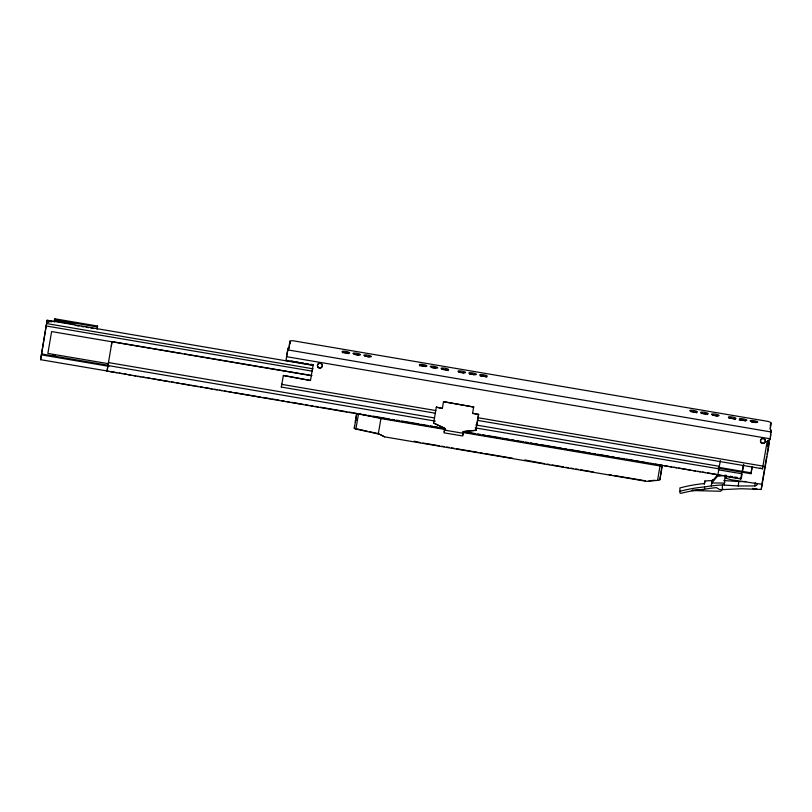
<?xml version="1.0" encoding="UTF-8"?>
<svg xmlns="http://www.w3.org/2000/svg" width="812" height="812" viewBox="0 0 812 812"><rect width="100%" height="100%" fill="white"/><g stroke="black" fill="none" stroke-linecap="round" stroke-linejoin="round"><path stroke-width="1.22" d="M719.747 474.614L717.575 474.858L712.489 480.887L712.611 479.77L711.941 480.562A142.049 139.4 6.3 0 0 704.846 481.029L704.613 483.302L703.324 483.658A142.049 139.4 6.3 0 0 679.888 487.971L680.03 493.199L681.42 493.239A139.755 137.147 6.3 0 1 704.562 489.21L704.613 486.936A170.703 153.813 -64.8 0 1 711.342 485.931A171.017 154.097 -64.8 0 1 722.406 484.947L738.281 485.982L754.845 485.931A2.446 2.406 6.3 0 0 757.241 483.942M726.09 475.162L725.745 478.288L732.16 479.953L762.204 484.328L762.295 483.465L761.27 489.443L741.265 488.743L722.304 489.616L722.406 484.947M108.047 371.135L40.6 359.686L47.126 320.212L313.452 365.471M281.409 386.502L281.338 387.131L283.358 375.469L310.478 380.503L283.358 375.469M444.215 431.7L444.814 428.36L434.735 423.58M462.931 434.877L463.53 431.537L475.842 430.441L478.603 414.343L472.564 413.318L478.572 414.567M725.086 475.111L724.466 483.181A142.049 139.4 6.3 0 0 711.657 483.069M477.527 420.383L762.427 468.757L762.945 465.855M40.62 359.645L47.126 320.243M54.191 322.07L54.678 318.761L97.541 326.038L97.44 326.972L74.501 323.085L74.328 324.272L54.414 320.892L54.678 318.761M97.176 328.17L97.075 329.104L97.541 326.038M445.514 428.949L107.032 371.043L108.483 362.588L434.522 417.947M108.118 364.7L112.015 341.598L181.969 353.474M112.015 341.598L111.305 346.186M310.478 380.503L313.127 365.106L285.966 360.487L288.473 360.487M770.446 436.683L771.014 430.116A6.12 1.177 9.8 0 1 770.273 429.386L770.984 422.94A6.12 1.177 9.8 0 0 768.081 421.418L293.03 340.756A6.12 1.177 9.8 0 0 289.894 341.263L289.184 347.709A6.12 1.177 9.8 0 1 288.311 348.155L287.032 354.052M286.951 354.59L287.905 348.216M288.869 348.967L289.894 341.263M354.519 426.32L354.296 428.371L356.742 414.15M355.24 422.169L356.488 414.293M661.922 466.149L659.872 479.77L662.257 465.905L660.034 465.966L657.558 480.389L646.636 481.364L384.614 436.866L378.199 433.578L369.643 431.71M384.614 436.866L379.539 434.207M414.313 441.19L420.494 442.611M444.814 428.36L433.618 423.042M442.357 408.426L436.348 407.177L442.357 408.426L443.504 401.686L473.66 407.035L443.504 401.686M475.842 430.441L478.603 414.343M524.725 459.937L544.659 463.693M711.342 485.931L711.941 480.562M711.657 483.14L717.422 476.319L717.575 474.858M463.013 431.913L717.889 474.766M719.117 467.174L718.965 468.524L720.356 460.455M724.263 485.028L724.629 481.719M725.745 478.288L726.425 475.639M738.281 485.982L738.768 481.557L745.873 481.536M726.334 476.522L740.757 478.968L740.859 478.085M717.909 468.108L750.978 473.721L752.125 466.768M754.845 485.931L755.211 482.612M757.302 489.271L752.47 488.448L756.094 489.057M761.534 486.327L766.609 456.801M761.27 489.443L761.727 485.251M769.989 439.525L767.147 441.566L769.989 439.525L770.162 438.368M770.212 428.279L770.984 422.94M768.568 447.331L769.157 442.043L768.132 440.408L767.543 445.697L768.568 447.331L762.204 484.328M770.852 434.115L770.537 436.145M108.108 364.74L106.981 371.47M286.849 355.148L287.072 353.991M770.355 437.242L770.568 436.095M286.92 354.885L286.616 356.701L770.111 438.795L770.426 436.978M742.087 472.3L743.213 465.753M48.263 322.11C49.38 317.928 56.079 323.917 48.466 320.933M285.966 360.487L286.656 356.275M378.159 433.943L355.9 429.051L358.549 413.653L380.929 418.566L445.717 429.568M378.27 433.994L380.929 418.566M433.588 423.265L436.348 407.177M472.543 413.541L473.69 406.812M704.268 484.429L704.846 481.029M717.849 475.182L718.914 468.839L475.274 427.904M740.757 478.968L741.65 473.761M741.589 477.04L742.138 473.843L718.407 469.813M742.452 471.701L743.721 464.302M750.978 473.721L752.237 466.443M767.198 441.149L762.925 466.098L478.024 417.723M767.035 454.344L769.157 442.043M771.035 432.441L771.4 430.309M281.855 384.177L281.713 384.939L281.774 384.37L435.77 410.547M444.489 430.238L444.022 432.847L462.738 435.963L463.205 433.415M741.529 477.354L741.356 478.349M762.844 466.606L762.438 468.798M703.425 490.143L692.504 490.062M355.412 420.545L356.082 420.352M722.853 489.047L720.609 491.26L691.773 490.539M659.831 479.831L658.156 480.318M717.422 476.319L725.004 475.477M464.758 431.405L475.873 430.218M649.072 480.795L655.051 480.268M48.659 321.958L49.349 321.958M722.304 489.616L719.554 489.524L716.478 487.667A3.644 3.289 -64.8 0 0 715.92 487.677A168.033 151.408 -64.8 0 0 704.562 489.21M723.817 480.542L738.768 481.557M287.712 349.891L771.217 431.984M54.556 319.938L74.471 323.318M290.95 360.904L293.416 361.33M295.883 361.746L298.359 362.162M300.826 362.588L303.292 363.005M305.759 363.421L308.235 363.837M310.702 364.263L313.168 364.679M75.343 325.419L78.957 326.038M81.373 326.444L83.788 326.85M86.204 327.266L88.62 327.672M91.035 328.078L93.451 328.495M46.761 323.602L313.087 368.821M46.365 326.008L312.397 371.185M184.466 353.9L311.889 375.54M311.676 375.712L51.623 331.56L47.867 353.413L107.874 363.603M760.032 468.199L762.448 468.605M281.348 387.07L435.039 413.166M475.751 424.95L719.341 466.311M719.229 467.428L751.08 472.838M52.709 354.915L55.206 355.341M41.554 353.961L107.793 365.207M108.006 365.542L435.293 421.113M41.453 354.874L108.899 366.324M730.039 476.248L732.444 476.654M734.84 477.06L737.245 477.476M109.529 371.47L117.019 372.738M119.293 373.043L122.023 373.591M124.287 373.896L126.784 374.322M128.266 374.647L130.762 375.073M133.259 375.499L135.766 375.926M138.263 376.342L140.76 376.768M143.024 377.072L145.754 377.621M148.017 377.925L150.748 378.463M153.011 378.778L169.495 381.65M171.748 381.955L174.489 382.493M176.742 382.807L179.482 383.345M181.736 383.65L189.237 384.929M190.729 385.253L194.23 385.771M195.722 386.106L198.219 386.532M200.473 386.837L203.223 387.375M205.466 387.679L211.962 388.857M214.459 389.283L216.956 389.709M219.463 390.136L221.96 390.562M224.457 390.978L226.954 391.404M229.197 391.709L231.948 392.257M234.191 392.561L260.682 397.129M262.926 397.433L270.416 398.712M271.929 399.037L275.41 399.555M276.922 399.89L279.419 400.316M281.652 400.62L284.413 401.158M286.656 401.463L289.417 402.011M291.65 402.316L303.16 404.346M305.657 404.772L308.154 405.198M310.387 405.492L313.148 406.041M315.381 406.345L318.142 406.893M320.375 407.188L346.876 411.765M349.099 412.07L351.596 412.496M353.129 412.831L356.6 413.338M358.122 413.673L360.619 414.1M363.116 414.526L365.613 414.952M368.11 415.379L370.617 415.795M372.83 416.099L389.354 418.982M391.851 419.408L394.348 419.824M396.56 420.129L399.342 420.677M401.564 420.971L419.043 423.945M420.586 424.28L428.076 425.559M430.289 425.853L432.786 426.28M434.318 426.615L437.78 427.122M439.322 427.467L441.819 427.894M463.053 431.497L475.548 433.618M477.75 433.912L480.542 434.461M482.744 434.765L485.535 435.313M487.738 435.608L500.233 437.729M501.775 438.074L509.276 439.343M511.469 439.637L514.27 440.195M516.462 440.49L518.969 440.906M520.522 441.251L523.019 441.677M525.516 442.104L528.013 442.52M530.51 442.946L533.007 443.372M535.199 443.667L538.011 444.225M540.193 444.519L561.742 448.254M563.924 448.549L566.735 449.097M568.928 449.391L581.412 451.513M582.975 451.858L586.406 452.365M587.979 452.7L590.476 453.126M592.658 453.421L595.47 453.979M597.652 454.273L605.143 455.542M606.716 455.887L609.213 456.314M611.71 456.74L614.207 457.156M616.704 457.582L619.201 458.009M621.383 458.303L624.205 458.861M626.377 459.145L647.935 462.891M650.107 463.175L652.929 463.733M655.101 464.028L662.602 465.296M664.175 465.641L667.596 466.149M669.169 466.494L671.676 466.92M673.838 467.204L676.67 467.763M678.832 468.057L690.413 470.097M692.91 470.524L695.407 470.95M697.904 471.366L700.401 471.792M702.563 472.087L705.405 472.645M707.567 472.929L736.291 477.811M738.788 478.238L741.285 478.654M463.165 432.532L660.034 465.966M444.529 430.116L463.236 433.293M422.981 443.027L439.15 445.778M441.647 446.204L444.134 446.62M446.62 447.047L449.107 447.463M451.594 447.889L454.081 448.315M456.567 448.731L477.72 452.325M480.207 452.751L482.693 453.167M485.19 453.593L512.555 458.242M547.156 464.119L549.653 464.535M552.15 464.961L563.386 466.87M565.883 467.296L568.37 467.722M570.866 468.138L573.363 468.565M575.86 468.991L578.357 469.417M580.854 469.833L593.339 471.955M609.213 474.655L611.71 475.081M614.207 475.497L645.428 480.805M356.204 428.756L367.197 431.172M355.9 429.051L354.357 428.492M365.197 356.306A3.857 0.741 9.8 0 1 369.166 356.925M458.902 372.292A3.857 0.741 9.8 0 1 459.369 372.302M459.876 372.322A3.857 0.741 9.8 0 1 463.835 373.053M690.687 411.654A3.857 0.741 9.8 0 1 696.747 412.872M701.162 413.521A3.857 0.741 9.8 0 1 707.313 414.567M713.403 415.368A3.857 0.741 9.8 0 1 717.351 416.099M728.922 418.231A3.857 0.741 9.8 0 1 735.378 419.428M739.224 420.19A3.857 0.741 9.8 0 1 745.568 420.971M751.516 421.905A3.857 0.741 9.8 0 1 755.982 422.666M770.476 425.904A6.12 1.177 9.8 0 0 770.304 425.569A7.582 4.892 10.2 0 0 770.172 425.072M289.63 343.953A7.582 4.892 10.2 0 1 290.249 343.121M289.387 344.217A6.12 1.177 9.8 0 1 289.549 344.004M469.762 374.139A3.857 0.741 9.8 0 1 474.198 374.758M354.337 354.468A3.857 0.741 9.8 0 1 358.802 355.22M342.288 352.682A3.857 0.741 9.8 0 1 348.764 353.687M442.002 369.43A3.857 0.741 9.8 0 1 448.062 370.648M431.598 367.582A3.857 0.741 9.8 0 1 435.567 368.191M419.55 365.806A3.857 0.741 9.8 0 1 425.65 366.648M480.237 376.007A3.857 0.741 9.8 0 1 486.692 377.204M679.512 491.412A142.049 139.4 6.3 0 1 704.613 486.936M365.156 356.032A3.857 0.741 9.8 0 0 371.358 356.62A3.857 0.741 9.8 0 0 366.324 354.945A3.857 0.741 9.8 0 0 365.156 356.032M459.318 372.018A3.857 0.741 9.8 0 0 465.52 372.606A3.857 0.741 9.8 0 0 460.495 370.932A3.857 0.741 9.8 0 0 459.318 372.018M691.113 411.379A3.857 0.741 9.8 0 0 697.315 411.958A3.857 0.741 9.8 0 0 692.281 410.293A3.857 0.741 9.8 0 0 691.113 411.379M701.974 413.217A3.857 0.741 9.8 0 0 708.176 413.805A3.857 0.741 9.8 0 0 703.141 412.131A3.857 0.741 9.8 0 0 701.974 413.217M712.845 415.064A3.857 0.741 9.8 0 0 719.046 415.653A3.857 0.741 9.8 0 0 714.012 413.978A3.857 0.741 9.8 0 0 712.845 415.064M729.744 417.936A3.857 0.741 9.8 0 0 735.946 418.525A3.857 0.741 9.8 0 0 730.912 416.85A3.857 0.741 9.8 0 0 729.744 417.936M740.605 419.784A3.857 0.741 9.8 0 0 746.807 420.362A3.857 0.741 9.8 0 0 741.782 418.698A3.857 0.741 9.8 0 0 740.605 419.784M751.476 421.621A3.857 0.741 9.8 0 0 757.677 422.21A3.857 0.741 9.8 0 0 752.643 420.535A3.857 0.741 9.8 0 0 751.476 421.621M761.382 442.591A2.446 2.406 6.3 0 0 765.361 441.16A2.446 2.406 6.3 0 0 762.092 438.49A2.446 2.406 6.3 0 0 761.382 442.591M761.341 442.946A2.446 2.406 6.3 0 0 765.32 441.505A2.446 2.406 6.3 0 0 762.052 438.845A2.446 2.406 6.3 0 0 761.341 442.946M318.324 367.369A2.446 2.406 6.3 0 0 322.303 365.928A2.446 2.406 6.3 0 0 319.035 363.258A2.446 2.406 6.3 0 0 318.324 367.369M318.304 367.572A2.446 2.406 6.3 0 0 322.273 366.141A2.446 2.406 6.3 0 0 319.004 363.471A2.446 2.406 6.3 0 0 318.304 367.572M481.049 375.712A3.857 0.741 9.8 0 0 487.251 376.291A3.857 0.741 9.8 0 0 482.216 374.626A3.857 0.741 9.8 0 0 481.049 375.712M470.189 373.865A3.857 0.741 9.8 0 0 476.39 374.454A3.857 0.741 9.8 0 0 471.356 372.779A3.857 0.741 9.8 0 0 470.189 373.865M354.296 354.184A3.857 0.741 9.8 0 0 360.487 354.773A3.857 0.741 9.8 0 0 355.463 353.098A3.857 0.741 9.8 0 0 354.296 354.184M343.425 352.337A3.857 0.741 9.8 0 0 349.627 352.926A3.857 0.741 9.8 0 0 344.592 351.251A3.857 0.741 9.8 0 0 343.425 352.337M442.418 369.145A3.857 0.741 9.8 0 0 448.62 369.734A3.857 0.741 9.8 0 0 443.585 368.059A3.857 0.741 9.8 0 0 442.418 369.145M431.558 367.308A3.857 0.741 9.8 0 0 437.759 367.887A3.857 0.741 9.8 0 0 432.725 366.222A3.857 0.741 9.8 0 0 431.558 367.308M420.687 365.461A3.857 0.741 9.8 0 0 426.889 366.05A3.857 0.741 9.8 0 0 421.864 364.375A3.857 0.741 9.8 0 0 420.687 365.461"/></g></svg>
